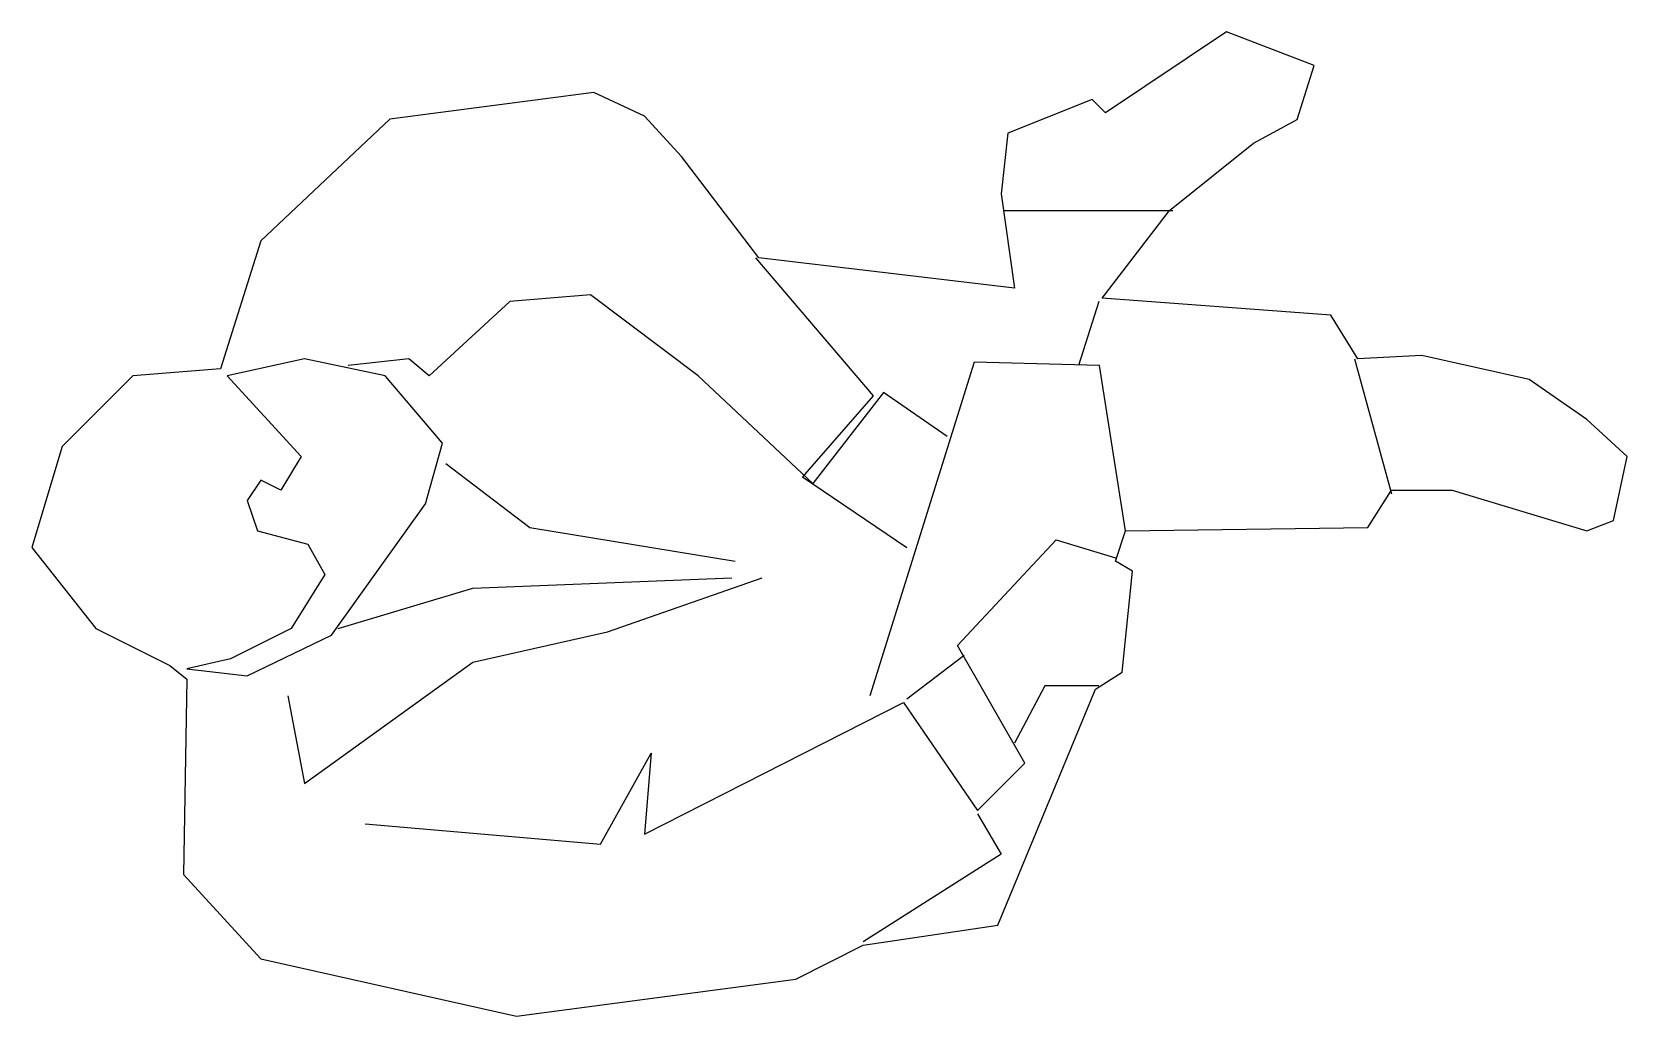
# Model space of a CAD drawing. Extents: x -0.385 to 0.586, y -0.265 to 0.334.
import ezdxf

# ---------------------------------------------------------------- set-up
doc = ezdxf.new("R2010")
doc.units = 0
doc.header["$LTSCALE"] = 1.2
doc.header["$MEASUREMENT"] = 0
doc.layers.get('0').update_dxf_attribs({"linetype": 'CONTINUOUS'})

msp = doc.modelspace()

# ---------------------------------------------------------------- linework, layer by layer
msp.add_lwpolyline([(0.28045, 0.03024), (0.42787, 0.03229), (0.4422, 0.05483), (0.47906, 0.05483), (0.56096, 0.03024), (0.57734, 0.03639), (0.58553, 0.07532), (0.56096, 0.09786), (0.52598, 0.1221), (0.46063, 0.13679), (0.42173, 0.13474), (0.40535, 0.16138), (0.26611, 0.17163), (0.30706, 0.2249), (0.35825, 0.26588), (0.38487, 0.28023), (0.39511, 0.31301), (0.34187, 0.3335), (0.26816, 0.28432), (0.25997, 0.29252), (0.20878, 0.27203), (0.20469, 0.23515), (0.21288, 0.17777), (0.05726, 0.19621), (0.01028, 0.2578), (-0.01236, 0.28228), (-0.04307, 0.29662), (-0.16715, 0.28052), (-0.24578, 0.20646), (-0.27035, 0.1286), (-0.32359, 0.1245), (-0.36659, 0.08147), (-0.38501, 0.01999), (-0.34611, -0.02918), (-0.30106, -0.05172), (-0.29083, -0.05992), (-0.29287, -0.17876), (-0.24578, -0.22999), (-0.09016, -0.26483), (0.07978, -0.24229), (0.12074, -0.2218), (0.20264, -0.2095), (0.26202, -0.06607), (0.2784, -0.05582), (0.28454, 0.00565), (0.2743, 0.0118)], close=True)
for points in [[(0.20673, 0.2249), (0.30911, 0.2249)], [(0.05521, 0.19621), (0.12688, 0.1122), (0.08388, 0.06303), (0.14735, 0.01999)], [(0.17192, 0.08761), (0.13302, 0.11425), (0.09002, 0.05893), (0.0204, 0.1245), (-0.04512, 0.17368), (-0.09426, 0.16958), (-0.1434, 0.1245), (-0.15569, 0.13474), (-0.19254, 0.13064)], [(0.26406, 0.16958), (0.25178, 0.13064)], [(-0.26625, 0.1245), (-0.22121, 0.07532), (-0.23349, 0.05483), (-0.24578, 0.06098), (-0.25397, 0.04868), (-0.24783, 0.03024), (-0.21711, 0.02204), (-0.20688, 0.0036), (-0.22735, -0.02918), (-0.26421, -0.04762), (-0.29083, -0.05377), (-0.25397, -0.05787), (-0.20278, -0.03328), (-0.14545, 0.04663), (-0.13521, 0.08352), (-0.17002, 0.1245), (-0.21916, 0.13474), (-0.26625, 0.1245)], [(0.28045, 0.03024), (0.26459, 0.13064), (0.1883, 0.13269), (0.12483, -0.07016)], [(0.41968, 0.13474), (0.4422, 0.05278)], [(-0.13316, 0.07122), (-0.08197, 0.03229), (0.04293, 0.0118)], [(-0.1823, -0.14803), (-0.03897, -0.16032), (-0.00826, -0.105), (-0.01236, -0.15418), (0.14531, -0.07426), (0.19035, -0.13983), (0.21902, -0.11115), (0.17807, -0.03943), (0.23809, 0.02462), (0.2743, 0.01385)], [(-0.2294, -0.07016), (-0.21916, -0.12344), (-0.11678, -0.04967), (-0.03488, -0.03123), (0.05931, 0.00155)], [(-0.19869, -0.02918), (-0.11678, -0.00459), (0.04088, 0.00155)], [(0.18216, -0.04558), (0.14735, -0.07221)], [(0.26406, -0.06402), (0.2313, -0.06402), (0.21288, -0.09885)], [(0.19035, -0.14188), (0.20469, -0.16647), (0.12074, -0.21975)]]:
    msp.add_lwpolyline(points)

doc.saveas('drawing.dxf')
